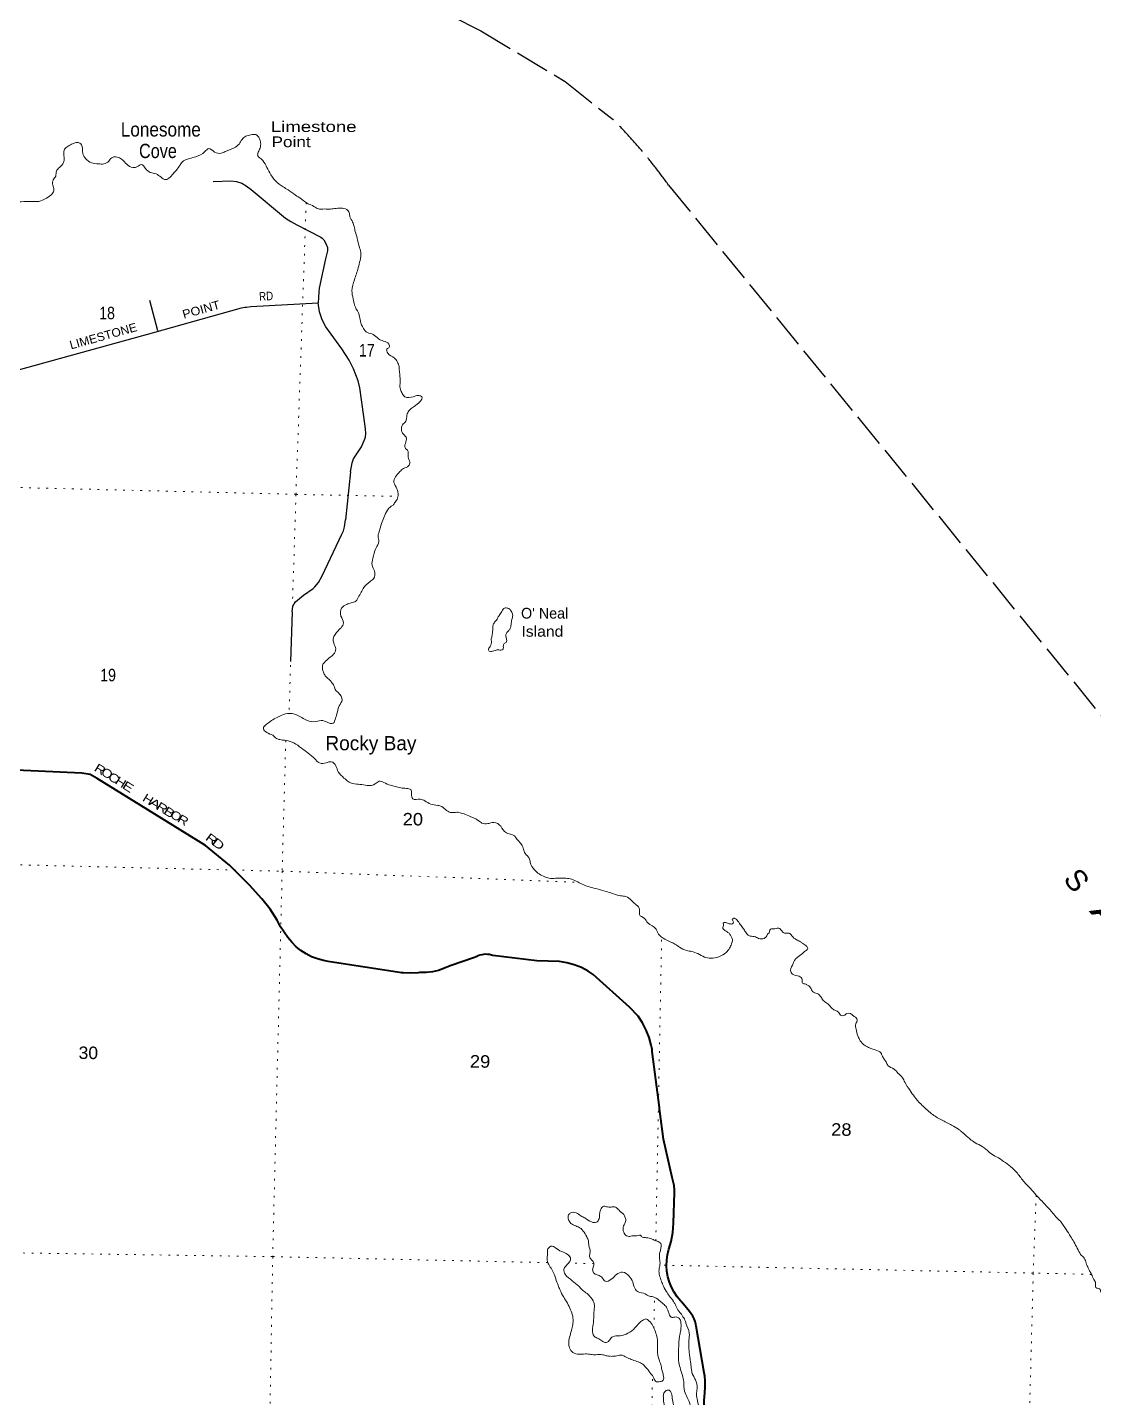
# Model space of a CAD drawing. Header units: feet. Extents: x -611393 to -485084, y 372822 to 560047.
# Drawn here: x -517230 to -502263, y 400829 to 420067 of the extents above; entities that cross this region are included whole.
import ezdxf
from ezdxf.enums import TextEntityAlignment as Align

# ---------------------------------------------------------------- set-up
doc = ezdxf.new("R2010")
doc.units = ezdxf.units.FT
doc.header["$LTSCALE"] = 80
doc.linetypes.add('DOTTED', pattern=[1.5, 0.3, -1.2])
doc.linetypes.add('LONG_DASHED', pattern=[7.5, 6, -1.5])
for name, color, linetype, lineweight in [('26', 7, 'Continuous', 40), ('27', 7, 'Continuous', 13), ('29', 7, 'Continuous', 25), ('33', 7, 'LONG_DASHED', 25), ('39', 7, 'Continuous', 13), ('7', 7, 'DOTTED', 13)]:
    doc.layers.add(name, color=color, linetype=linetype, lineweight=lineweight)
for name, color, linetype in [('30', 7, 'Continuous'), ('41', 7, 'Continuous'), ('42', 7, 'Continuous')]:
    doc.layers.add(name, color=color, linetype=linetype)

msp = doc.modelspace()

# ---------------------------------------------------------------- linework, layer by layer
at = {"layer": '26'}
for points in [[(-508043.54, 402169.45), (-508057.8, 402184.36), (-508107.93, 402244.2), (-508151.52, 402308.96), (-508188.11, 402377.92), (-508217.29, 402450.33), (-508238.74, 402525.39), (-508252.23, 402602.28), (-508257.6, 402680.16), (-508254.81, 402758.17), (-508243.87, 402835.47), (-508224.92, 402911.19), (-508194.31, 403018.59), (-508170.93, 403146.7), (-508161.08, 403276.55), (-508147.18, 403707.08), (-508147.02, 403747.71), (-508151.94, 403805.4), (-508162.86, 403862.26), (-508179.67, 403917.67), (-508300.18, 404458.66), (-508351.81, 404850.72), (-508355.07, 404875.49), (-508358.25, 404900.72), (-508457.7, 405690.79), (-508460.84, 405715.75), (-508465.56, 405740.79), (-508472.11, 405775.51), (-508501.9, 405884.52), (-508542.93, 405989.82), (-508594.74, 406090.25), (-508656.76, 406184.71), (-508780.01, 406311.78), (-509286.09, 406768.97), (-509358.38, 406816.3), (-509453.16, 406866.27), (-509552.65, 406906.05), (-509655.75, 406935.22), (-509761.34, 406953.44), (-510080.54, 406960.52), (-510698.2, 407035.15), (-510716.97, 407041.81), (-510743.54, 407048.61), (-510770.68, 407052.6), (-510798.09, 407053.72), (-510825.46, 407051.98), (-510852.51, 407047.38), (-510878.92, 407039.98), (-510903.71, 407030.14), (-510928.76, 407017.11), (-510953.71, 407008.73), (-511297.56, 406893.26), (-511376.51, 406856.48), (-511459.22, 406828.01), (-511544.44, 406808.35), (-511631.26, 406797.7), (-511693.71, 406796.61), (-511718.91, 406796.18), (-511743.71, 406794.53), (-511847.05, 406787.69), (-511954.41, 406791.67), (-511979.49, 406792.6), (-512004.41, 406796.51), (-513008.52, 406954.03), (-513075.66, 406965.47), (-513159.39, 406987.94), (-513240.31, 407019.04), (-513317.53, 407058.43), (-513390.22, 407105.68), (-513457.57, 407160.26), (-513518.84, 407221.59), (-513573.37, 407288.98), (-513675.09, 407439.57), (-513723.31, 407531.43), (-513822.88, 407688.52), (-513938.33, 407834.33), (-514112.48, 408022), (-514393.37, 408303.86), (-514729.92, 408579.86), (-516249.23, 409520.35), (-516347.74, 409577.9), (-516464.76, 409597.22), (-517589.83, 409646.34)], [(-507462.66, 400068.4), (-507625.97, 400256.8), (-507650.04, 400312.82), (-507688.45, 400426.18), (-507714.81, 400542.93), (-507728.82, 400661.8), (-507730.32, 400781.48), (-507719.31, 400900.66), (-507713.44, 400972.46), (-507714.55, 401063.41), (-507722.22, 401128.74), (-507725.16, 401153.72), (-507729.47, 401178.74), (-507842.42, 401833.92), (-507846.61, 401859.16), (-507856.65, 401898.48), (-507870.74, 401936.53), (-507888.73, 401972.9), (-507910.42, 402007.19), (-507935.58, 402039.02), (-508043.54, 402169.45)]]:
    msp.add_lwpolyline(points, dxfattribs=at)
at = {"layer": '29'}
for p, q in [((-515396.91, 415805.73), (-515513.1, 416234.13)), ((-514092.13, 416147.52), (-513146.98, 416198.22)), ((-512693.3, 413827.5), (-512763.91, 413152.86)), ((-513514.75, 411859.26), (-513537.25, 411164.73))]:
    msp.add_line(p, q, dxfattribs=at)
for points in [[(-514621.42, 417903.81), (-514372.56, 417912.48), (-514292.66, 417903.08), (-514222.17, 417879.56), (-514161.07, 417844.3), (-514090.58, 417790.22), (-513606.51, 417390.53), (-513531.31, 417341.16), (-513446.72, 417296.49), (-513113.04, 417122.5), (-513091.89, 417106.06), (-513070.73, 417084.89), (-513042.54, 417033.16), (-513019.04, 416976.74), (-513016.69, 416960.29), (-513019.04, 416929.71), (-513047.24, 416816.86), (-513136.53, 416405.43), (-513141.23, 416351.34), (-513146.98, 416198.22)], [(-517490.16, 415219.76), (-515474.67, 415780.86), (-514224.86, 416128.85)], [(-514224.86, 416128.85), (-514177.52, 416137.39), (-514156.37, 416139.74), (-514092.13, 416147.52)], [(-512693.3, 413827.5), (-512671.27, 413955.57), (-512650.12, 414011.98), (-512542.02, 414176.56), (-512502.08, 414265.91), (-512485.63, 414315.28), (-512480.93, 414364.65), (-512485.63, 414430.49), (-512509.12, 414604.46), (-512565.52, 415008.86), (-512589.02, 415105.25), (-512650.12, 415272.18), (-512713.56, 415394.44), (-512814.61, 415554.32), (-513040.19, 415864.66), (-513091.89, 415961.06), (-513129.49, 416071.56), (-513146.98, 416198.22)], [(-513514.75, 411859.26), (-513503.12, 411940.65), (-513486.68, 411975.92), (-513467.88, 412001.8), (-513355.08, 412095.84), (-513218.79, 412189.87), (-513195.29, 412213.4), (-513145.95, 412272.16), (-513091.9, 412368.57), (-512814.62, 412951.65), (-512793.47, 413001.02), (-512779.37, 413055.09), (-512763.91, 413152.86)]]:
    msp.add_lwpolyline(points, dxfattribs=at)
at = {"layer": '33'}
msp.add_line((-509681.7, 419308.39), (-509006.45, 418772.33), dxfattribs=at)
for points in [[(-518605.64, 420869.46), (-518097.44, 421036.44), (-517953.62, 421076.54), (-517839.3, 421099.03), (-517766.22, 421108.47), (-517706, 421112.2), (-517610.61, 421113.19), (-517569.34, 421111.92), (-517041.24, 421083.62), (-513420, 420828.86), (-512972.05, 420776.98), (-512771.68, 420736.92), (-512561.84, 420687.34), (-512224.72, 420595.39), (-511722.54, 420413.71), (-511474.98, 420317.01), (-511281.66, 420227.38), (-510864.38, 420017.43), (-509681.7, 419308.39)], [(-508228.53, 417853.04), (-498587.65, 406026.89), (-494713.08, 401274.09)]]:
    msp.add_lwpolyline(points, dxfattribs=at)
msp.add_arc((-514454.32, 413373.45), 7669.89, 35.73581, 44.74121, dxfattribs=at)
at = {"layer": '39'}
for points in [[(-518662.6, 418146.5), (-518601.75, 418172.21), (-518567.37, 418175.93), (-518519.48, 418106.73), (-518487.83, 418029.59), (-518429.79, 417966.36), (-518363.2, 417955.62), (-518261.97, 417978.92), (-518170.78, 418008.38), (-518080, 417991.34), (-518019.74, 417950.32), (-517967.85, 417877.04), (-517855.38, 417799.14), (-517791.05, 417762.13), (-517704.56, 417716.83), (-517632.12, 417681.76), (-517565.64, 417658.89), (-517470.95, 417627.66), (-517317.46, 417618.11), (-517161.81, 417624.72), (-517070.89, 417623.85), (-516963.4, 417669.33), (-516882.04, 417729.21), (-516859.3, 417787.63), (-516872.87, 417852.46), (-516868.17, 417927.23), (-516833.36, 417979.46), (-516822.64, 418050.13), (-516779.74, 418102.29), (-516724.6, 418168.49), (-516715.88, 418241.19), (-516714.98, 418342.28), (-516674.15, 418390.42), (-516609.17, 418426.19), (-516560.48, 418447.97), (-516505.93, 418447.45), (-516463.87, 418404.59), (-516452.7, 418297.32), (-516412.91, 418226.18), (-516330.59, 418166.76), (-516231.71, 418151.66), (-516156.95, 418150.95), (-516087.9, 418190.73), (-516047.08, 418236.85), (-516004.52, 418250.59), (-515935.97, 418233.77), (-515885.78, 418196.89), (-515817.67, 418129.52), (-515771.41, 418104.82), (-515692.58, 418108.11), (-515633.67, 418143.95), (-515557.56, 418066.39), (-515485.18, 418025.26), (-515404.58, 418000.23), (-515273.84, 417932.26), (-515243.37, 417950.17), (-515184.22, 418012.29), (-515139.33, 418062.41), (-515092.28, 418126.66), (-515059.51, 418176.89), (-514954, 418226.44), (-514866.89, 418251.89), (-514738.96, 418323.46), (-514686.05, 418365.42), (-514601.62, 418316.09), (-514510.82, 418301.07), (-514456.07, 418322.79), (-514328.3, 418376.16), (-514259.12, 418430.1), (-514216.12, 418494.39), (-514165.22, 418538.39), (-514094.3, 418559.95), (-514023.57, 418561.3), (-513981.46, 418524.5), (-513961.65, 418479.83), (-513956.21, 418409.02), (-513964.63, 418370.68), (-513989.38, 418314.3), (-513995.9, 418261.79), (-513949.79, 418220.92), (-513879.91, 418125.22), (-513828.25, 418025.66), (-513748.43, 417911.67), (-513640.05, 417827.74), (-513571.71, 417786.65), (-513465.27, 417712.85), (-513388.95, 417659.56), (-513290.54, 417591.9), (-513208.02, 417554.72), (-513145.71, 417517.73), (-513081.05, 417517.11), (-512992.15, 417516.27), (-512917.32, 417523.64), (-512828.37, 417528.86), (-512747.71, 417509.89), (-512713.73, 417467.11), (-512704.17, 417406.36)], [(-512704.17, 417406.36), (-512664.42, 417331.17), (-512644.73, 417272.35), (-512627.19, 417199.4), (-512601.7, 417110.19), (-512574.43, 416994.68), (-512548.92, 416909.52), (-512560.02, 416796.4), (-512585.19, 416691.5), (-512639.2, 416524.2), (-512674.94, 416366.83), (-512657.74, 416255.46), (-512626.43, 416139.92), (-512572.84, 416030.22), (-512555.42, 415943.12), (-512511.86, 415841.61), (-512457.82, 415782.46), (-512375.22, 415755.39), (-512303, 415696.06), (-512230.54, 415663.02), (-512156.16, 415619.85), (-512150.47, 415577.34), (-512183.03, 415551.37), (-512171.41, 415494.64), (-512079.07, 415425.02), (-512035.12, 415367.99), (-512013.45, 415305.1), (-512007.94, 415242.37), (-512000.52, 415167.49), (-511999.41, 415064.36), (-511994.06, 414983.43), (-511968.29, 414926.58), (-511952.38, 414898.12), (-511843.47, 414874.84), (-511736.17, 414898.08), (-511691.88, 414879.46), (-511716.7, 414815), (-511802.18, 414745.05), (-511855.09, 414703.09), (-511891.87, 414656.94), (-511906.67, 414582.27), (-511919.18, 414537.9), (-511964.1, 414485.76), (-511978.87, 414415.14), (-511963.09, 414370.51), (-511915.08, 414315.46), (-511915.67, 414248.74), (-511928.53, 414165.96), (-511894.5, 414129.25), (-511885.11, 414048.28), (-511885.23, 414034.13), (-511861.6, 413965.16), (-511880.26, 413910.75), (-511951.32, 413873.01), (-512000.18, 413831.01), (-512084.38, 413678.15), (-512042.71, 413590.81), (-512027.39, 413495.64), (-512033.81, 413455.26), (-512068.64, 413401), (-512097.3, 413358.81), (-512129.8, 413338.9), (-512176.72, 413288.8), (-512224.03, 413194.22), (-512257.18, 413101.53), (-512298.76, 412968.48), (-512307.24, 412924.08), (-512297.78, 412851.2), (-512339.06, 412752.52), (-512378.68, 412613.39), (-512391.66, 412516.46), (-512356, 412435.25), (-512373.13, 412326.23), (-512419.96, 412286.24), (-512517.8, 412190.12), (-512536.3, 412153.9), (-512575.31, 412083.5), (-512620.41, 412011.15), (-512685.28, 411987.5), (-512748.11, 411965.86), (-512821.33, 411911.96), (-512828.35, 411802.85), (-512792.82, 411707.48), (-512827.79, 411637.05), (-512866.54, 411596.98), (-512936.25, 411482.39), (-512930.69, 411425.73), (-512901.13, 411340.53), (-512932.1, 411266.01), (-512997.25, 411210.02), (-513058.38, 411151.97), (-513080.84, 411125.9), (-513085.54, 411051.13), (-513069.82, 411000.43), (-513039.94, 410951.62), (-512985.82, 410902.58), (-512951.84, 410859.8)], [(-510713.47, 411489.53), (-510709.18, 411517.8), (-510702.71, 411564.24), (-510698.26, 411610.7), (-510695.77, 411663.25), (-510679.25, 411703.53), (-510644.53, 411745.66), (-510630.14, 411773.83), (-510607.57, 411812.03), (-510570.74, 411864.25), (-510558.42, 411886.37), (-510540.03, 411910.46), (-510507.64, 411916.22), (-510483.43, 411911.94), (-510447.32, 411883.29), (-510429.38, 411854.81), (-510417.63, 411812.24), (-510430.27, 411753.73), (-510438.96, 411685.07), (-510445.31, 411652.78), (-510459.79, 411614.5), (-510484.28, 411586.43), (-510508.83, 411552.29), (-510511.25, 411507.83), (-510501.57, 411459.21), (-510509.89, 411433), (-510528.16, 411423.07), (-510548.67, 411388.89), (-510553.15, 411338.39), (-510585.61, 411324.54), (-510638.12, 411327.07), (-510664.46, 411319.23), (-510700.92, 411309.47), (-510729.26, 411303.67), (-510757.35, 411326.18), (-510732.67, 411374.47), (-510715.85, 411449.12), (-510720.44, 411486.46)], [(-512951.84, 410859.8), (-512921.95, 410813.01), (-512908.18, 410770.42), (-512864.12, 410725.52), (-512812.48, 410623.93), (-512853.62, 410541.43), (-512889.11, 410412.36), (-512905.65, 410370.06), (-512938.62, 410297.59), (-512975.02, 410293.89), (-513083.77, 410335.36), (-513184.94, 410320.15), (-513301.98, 410337.44), (-513376.4, 410376.56), (-513493.13, 410430.25), (-513579.99, 410433.09), (-513685.37, 410397.7), (-513764.51, 410360.04), (-513847.87, 410302.2), (-513917.31, 410217.94), (-513871.27, 410168.98), (-513784.73, 410129.74)], [(-513784.73, 410129.74), (-513734.61, 410084.78), (-513668.11, 410063.93), (-513599.49, 410055.19), (-513488.64, 410021.78), (-513384.22, 409948), (-513287.84, 409878.33), (-513199.62, 409800.66), (-513129.44, 409739.34), (-513036.46, 409742.5), (-512963.6, 409755.96), (-512899.44, 409698.73), (-512865.83, 409615.51), (-512785.77, 409527.81), (-512727.61, 409478.73), (-512661.18, 409449.79), (-512562.27, 409438.74), (-512461.37, 409423.63), (-512346, 409444.77), (-512293.13, 409482.68), (-512226.6, 409465.87), (-512134, 409426.57), (-512067.46, 409409.77), (-511988.83, 409390.82), (-511910.1, 409381.98), (-511847.61, 409365.21), (-511840.06, 409304.48), (-511820.44, 409237.57), (-511715.43, 409230.51), (-511650.97, 409207.65), (-511566.5, 409162.37), (-511469.68, 409143.25), (-511411.23, 409126.52), (-511345.02, 409073.32), (-511278.61, 409042.36), (-511203.8, 409047.71), (-511141.25, 409037), (-511058.66, 409007.91), (-510949.97, 408960.37), (-510897.7, 408929.55), (-510849.5, 408896.74), (-510766.73, 408887.86), (-510707.99, 408903.48), (-510605.21, 408872.17), (-510533.3, 408778.48), (-510468.94, 408743.49), (-510394.42, 408716.5), (-510360.46, 408671.69), (-510302.42, 408608.46), (-510270.65, 408545.48), (-510239.03, 408464.3), (-510187.02, 408405.17), (-510171.39, 408344.37), (-510111.7, 408238.66), (-509967.08, 408140.23), (-509884.42, 408119.23), (-509793.46, 408122.4), (-509670.21, 408121.23), (-509589.52, 408106.31), (-509420.48, 408027.87), (-509233.05, 407971.49), (-509106.07, 407935.91), (-509019.42, 407908.8), (-508902.51, 407875.34), (-508827.85, 407864.52), (-508753.53, 407813.26), (-508697.42, 407760.16), (-508643.39, 407701.01), (-508635.77, 407648.37), (-508636.09, 407611.97), (-508567.88, 407556.73), (-508521.94, 407495.64), (-508405.52, 407407.59), (-508385.71, 407362.92), (-508199, 407225.67), (-508140.65, 407196.81), (-508074.37, 407151.7), (-507977.76, 407108.32), (-507905.16, 407091.45), (-507818.53, 407062.32), (-507726, 407014.94), (-507635.21, 406999.92), (-507521.88, 407019.06), (-507422.34, 407078.77), (-507373.31, 407138.96), (-507346.51, 407199.36), (-507333.87, 407257.87), (-507345.68, 407294.38), (-507367.56, 407333), (-507395.6, 407361.58), (-507421.74, 407375.98), (-507467.73, 407431.01), (-507457.4, 407457.2), (-507461.15, 407489.58), (-507428.74, 407499.38), (-507376.35, 407482.71), (-507340.01, 407478.32)], [(-507340.01, 407478.32), (-507317.57, 407502.37), (-507335.4, 407542.97), (-507315.05, 407558.96), (-507280.83, 407544.48), (-507232.84, 407487.41), (-507190.92, 407428.37), (-507157, 407379.52), (-507121.06, 407330.66), (-507100.98, 407316.31), (-507026.35, 407301.45), (-506965.95, 407276.61), (-506889.17, 407275.88), (-506850.46, 407311.9), (-506838.13, 407336.05), (-506811.61, 407364.1), (-506809.32, 407394.41), (-506736.42, 407411.91), (-506679.78, 407419.46), (-506635.7, 407376.58), (-506601.59, 407349.97), (-506536.93, 407349.36), (-506500.87, 407314.64), (-506434.69, 407257.4), (-506376.34, 407228.54), (-506344.21, 407205.99), (-506290.05, 407160.99), (-506276.18, 407130.53), (-506308.77, 407100.51), (-506349.5, 407064.51), (-506424.76, 407008.61), (-506461.5, 406966.5), (-506478.02, 406926.22), (-506515.27, 406827.5), (-506489.46, 406774.69), (-506396.77, 406745.5), (-506352.73, 406698.57), (-506351.17, 406645.99), (-506300.77, 406633.38), (-506296.74, 406631.32), (-506234.54, 406582.2), (-506206.71, 406529.37), (-506144.31, 406502.49), (-506084.2, 406445.3), (-506046.25, 406394.39), (-505994.02, 406359.52), (-505942.01, 406300.39), (-505895.8, 406269.62), (-505855.56, 406251.04), (-505813.57, 406200.1), (-505757.02, 406197.54), (-505726.48, 406223.53), (-505621.77, 406182.1), (-505579.75, 406135.19), (-505600.49, 406074.73), (-505597.11, 405999.89), (-505571.64, 405908.66), (-505547.84, 405857.89), (-505497.9, 405792.71), (-505453.72, 405761.96), (-505391.35, 405731.04), (-505326.87, 405710.21), (-505246.43, 405666.98), (-505230.59, 405630.44), (-505202.73, 405581.65), (-505176.78, 405545), (-505148.96, 405492.17), (-505064.54, 405440.82), (-505008.45, 405385.69), (-504944.39, 405318.36), (-504912.59, 405257.4), (-504838.87, 405139.43), (-504777, 405051.9), (-504684.95, 404949.93), (-504536.61, 404815.07), (-504397.96, 404726.81), (-504255.13, 404654.68), (-504158.65, 404597.15), (-504124.53, 404570.54), (-504046.34, 404501.05), (-503998.21, 404460.15), (-503925.93, 404406.9), (-503825.36, 404355.39), (-503729.07, 404275.62), (-503711.03, 404259.27), (-503624.57, 404209.93), (-503526.12, 404146.31), (-503427.76, 404072.58), (-503331.6, 403978.66), (-503237.71, 403856.45), (-503157.6, 403774.81), (-503059.58, 403662.68), (-503001.52, 403601.47), (-502883.4, 403477.01), (-502853.38, 403444.37), (-502791.4, 403368.97), (-502729.32, 403305.7)], [(-508615.34, 403090.82), (-508615.26, 403100.92), (-508673.85, 403101.48), (-508746.62, 403098.13), (-508774.96, 403092.34), (-508801.21, 403094.61), (-508833.4, 403111.09), (-508851.33, 403139.57), (-508867.1, 403184.2), (-508852.32, 403256.85), (-508829.57, 403315.26), (-508841.23, 403367.94), (-508865.11, 403410.63), (-508903.24, 403439.3), (-508945.3, 403482.16), (-508985.48, 403508.83), (-509036.04, 403503.24), (-509102.67, 403509.95), (-509147.08, 403514.41), (-509179.78, 403472.26), (-509196.37, 403423.9), (-509205.21, 403339.06), (-509242, 403290.89), (-509310.66, 403295.58), (-509405.14, 403351.07), (-509459.43, 403381.92), (-509525.75, 403422.99), (-509610.64, 403419.75), (-509637.23, 403383.61), (-509635.67, 403331.03), (-509599.81, 403274.07), (-509531.41, 403239.05), (-509469.03, 403210.15), (-509430.99, 403169.35), (-509377.15, 403087.96), (-509355.45, 403029.12), (-509347.92, 402966.37), (-509330.55, 402873.2), (-509337.19, 402808.56), (-509315.3, 402769.93), (-509283.31, 402731.21), (-509281.79, 402674.59), (-509296.4, 402622.16), (-509270.59, 402569.34), (-509218.26, 402546.6), (-509167.98, 402519.84), (-509117.95, 402464.77), (-509032.85, 402490.24), (-508959.51, 402558.29), (-508874.36, 402589.83), (-508781.92, 402532.34), (-508732.11, 402453.01), (-508704.6, 402363.78), (-508654.54, 402312.76), (-508559.81, 402285.57), (-508495.44, 402252.61), (-508445, 402244.04), (-508362.58, 402194.73), (-508306.42, 402147.69), (-508258.37, 402096.69), (-508240.55, 402056.08), (-508222.81, 402005.36)], [(-502729.32, 403305.7), (-502647.49, 403189.67), (-502585.72, 403092.03), (-502537.9, 403014.75), (-502492.2, 402927.37), (-502444.49, 402837.95)], [(-508222.81, 402005.36), (-508182.84, 401954.44), (-508124.18, 401961.96), (-508102.01, 401955.69), (-508077.9, 401939.28), (-508063.97, 401914.89), (-508056.2, 401880.44), (-508054.66, 401825.83), (-508061.34, 401755.13), (-508074.02, 401692.57), (-508082.58, 401638.06), (-508087.42, 401547.13), (-508090.37, 401442.01), (-508089.17, 401349), (-508067.82, 401249.72), (-508034.45, 401138.2), (-508017.02, 401053.11), (-508004.07, 400917.52), (-507966.43, 400832.24), (-507927.02, 400718.64), (-507931.63, 400653.99), (-507948.17, 400611.68), (-507966.74, 400567.38), (-507971.11, 400531.03), (-507963.43, 400484.45), (-507971.96, 400433.98), (-508034.56, 400438.62), (-508090.67, 400491.73), (-508118.51, 400542.54), (-508141.99, 400629.7), (-508159.32, 400726.92), (-508178.69, 400822.13), (-508196.12, 400907.22), (-508234.26, 400935.89), (-508287.08, 400904.04), (-508299.43, 400877.87), (-508301.94, 400823.31), (-508296.43, 400760.58), (-508275.16, 400651.19), (-508259.71, 400570.17), (-508238.08, 400503.24), (-508212.58, 400416.05), (-508164.89, 400324.62), (-508094.51, 400285.53), (-508026.06, 400256.57), (-507959.82, 400207.41), (-507881.34, 400170.27), (-507794.46, 400169.45), (-507727.57, 400193.07), (-507725.23, 400229.44), (-507739.14, 400255.86), (-507756.84, 400310.62), (-507782.32, 400399.83), (-507795.77, 400478.81), (-507791.07, 400553.57), (-507800.28, 400654.76), (-507823.35, 400788.42), (-507836.71, 400877.51), (-507829.99, 400952.26), (-507835.28, 401039.25), (-507859.06, 401092.05), (-507882.9, 401138.78), (-507890.86, 401153.01), (-507906.49, 401213.81), (-507914.09, 401268.47), (-507919.63, 401327.16), (-507938.6, 401466.85), (-507945.9, 401555.89), (-507943.17, 401636.74), (-507938.27, 401733.74), (-507985.53, 401873.7), (-507999.28, 401918.31), (-508017.2, 401948.81), (-508061.08, 402013.93), (-508087.08, 402044.51), (-508126.83, 402119.7), (-508148.7, 402160.34), (-508204.59, 402237.71), (-508250.49, 402302.85), (-508302.22, 402394.32), (-508329.89, 402465.35), (-508355.46, 402544.45), (-508362.83, 402625.4), (-508350.04, 402700.09), (-508355.41, 402778.99), (-508356.9, 402839.66), (-508344.27, 402896.15), (-508333.74, 402944.58), (-508333.4, 402982.99), (-508345.35, 403003.33), (-508377.53, 403019.81), (-508419.82, 403036.38), (-508470.16, 403057.08), (-508500.37, 403067.48), (-508540.73, 403073.93), (-508593.19, 403082.52), (-508615.34, 403090.82)], [(-509042.38, 401410.64), (-509104.96, 401417.3), (-509155.34, 401431.94), (-509248.3, 401430.8), (-509321.01, 401435.54), (-509397.73, 401442.33), (-509508.89, 401439.35), (-509589.39, 401476.51), (-509625.13, 401547.61), (-509630.66, 401608.32), (-509611.66, 401701.15), (-509588.61, 401793.94), (-509571.73, 401874.65), (-509574.92, 401971.74), (-509604.42, 402063), (-509650.08, 402156.44), (-509701.88, 402239.83), (-509755.5, 402345.48), (-509781.23, 402406.39), (-509812.76, 402497.67), (-509830.46, 402552.43), (-509868.17, 402629.62), (-509912.04, 402696.76), (-509931.71, 402757.61), (-509928.86, 402850.59), (-509922.2, 402919.27), (-509863.26, 402957.12), (-509798.95, 402918.09), (-509706.42, 402870.71), (-509634.04, 402829.58), (-509604.21, 402774.71), (-509622.8, 402728.38), (-509673.78, 402676.3), (-509698.45, 402628.01), (-509680.84, 402563.14), (-509580.64, 402469.18), (-509490.39, 402391.48), (-509436.3, 402338.4), (-509374.1, 402289.28), (-509316.02, 402230.09), (-509272.32, 402144.76), (-509275.19, 402047.73), (-509279.89, 401972.97), (-509286.99, 401855.77), (-509298, 401752.76), (-509260.25, 401679.61), (-509205.93, 401652.81), (-509153.72, 401615.91), (-509115.46, 401601.4), (-509072.88, 401617.17), (-509036.07, 401667.36), (-508987.35, 401693.18), (-508910.51, 401698.52), (-508799.09, 401731.83), (-508701.42, 401807.73), (-508638.17, 401877.9), (-508593.39, 401913.86), (-508548.77, 401933.66), (-508504.53, 401908.97), (-508450.6, 401837.69), (-508414.98, 401752.43), (-508387.46, 401665.23), (-508386.08, 401592.43), (-508384.68, 401521.65), (-508383.13, 401469.07), (-508375.63, 401402.27), (-508355.93, 401345.47), (-508334.33, 401274.5), (-508318.79, 401203.58), (-508303.11, 401148.84), (-508297.44, 401104.31), (-508305.8, 401072.04), (-508342.33, 401054.19), (-508410.99, 401058.89), (-508448.78, 401127.99), (-508482.79, 401166.73), (-508508.7, 401207.41), (-508544.71, 401248.2), (-508592.75, 401299.2), (-508655.12, 401330.12), (-508735.69, 401359.2), (-508804.15, 401386.13), (-508878.59, 401423.24), (-508957.46, 401415.9), (-509033.14, 401408.29)], [(-502444.49, 402837.95), (-502394.44, 402784.91), (-502378.55, 402754.43), (-502368.78, 402715.92), (-502337.06, 402646.87), (-502319.21, 402608.28), (-502291.36, 402559.49), (-502259.65, 402488.42), (-502233.87, 402433.59), (-502230.34, 402374.92), (-502198.12, 402362.48), (-502169.98, 402346.04), (-502156.19, 402305.47), (-502111.99, 402276.74), (-502104.39, 402222.08), (-502064.12, 402205.52), (-502050.57, 402138.67), (-502018.72, 402083.77), (-502007.24, 402010.88), (-501983.35, 401970.21), (-501949.63, 401899.12), (-501953.99, 401862.77), (-501936.41, 401793.86), (-501938.88, 401743.33), (-501939.18, 401708.96), (-501904.85, 401706.62), (-501876.62, 401700.28), (-501844.38, 401689.87), (-501810.01, 401691.56), (-501789.86, 401685.3), (-501778.24, 401628.58), (-501764.36, 401598.12), (-501727.99, 401597.77), (-501709.93, 401583.45), (-501683.86, 401560.96), (-501652.05, 401502.02), (-501652.53, 401447.43), (-501632.69, 401406.81), (-501600.89, 401345.85), (-501558.66, 401323.2), (-501512.3, 401310.63), (-501486.35, 401273.99), (-501457.96, 401285.85), (-501407.46, 401283.35), (-501379.6, 401234.56), (-501367.89, 401187.94), (-501350.49, 401098.81), (-501338.78, 401052.2), (-501310.67, 401031.71), (-501278.7, 400990.97), (-501250.8, 400946.22), (-501209.14, 400858.88), (-501169.18, 400807.95), (-501125.48, 400722.62), (-501105.97, 400643.58), (-501066, 400592.65), (-501009.59, 400573.92), (-500931.31, 400514.54), (-500872.7, 400516), (-500840.26, 400527.82), (-500782.15, 400472.68), (-500752.5, 400397.59), (-500732.94, 400324.61), (-500705.26, 400255.6), (-500665.45, 400186.48), (-500619.77, 400097.08), (-500577.73, 400052.2), (-500527.45, 400025.44), (-500487.61, 399960.35), (-500478.13, 399889.5), (-500484.57, 399847.1), (-500458.86, 399784.18), (-500437.11, 399729.38), (-500411.33, 399674.54), (-500397.52, 399635.99), (-500399.77, 399609.73), (-500408.3, 399559.26), (-500414.58, 399535.06), (-500463.43, 399495.09), (-500474.17, 399422.4), (-500456.38, 399377.75), (-500442.47, 399351.33), (-500457.34, 399268.58), (-500451.74, 399215.96), (-500443.8, 399199.7), (-500421.63, 399193.43), (-500387.27, 399195.12), (-500377.32, 399176.83), (-500369.46, 399152.49), (-500363.89, 399095.83), (-500354.31, 399037.1), (-500338.66, 398978.32), (-500321.01, 398917.49), (-500289.2, 398858.55), (-500261.57, 398783.48), (-500225.92, 398702.27), (-500151.82, 398626.75)]]:
    msp.add_spline(points, degree=3, dxfattribs=at)
at = {"layer": '7'}
for p, q in [((-508408.19, 403031.8), (-508325.44, 407310.23)), ((-513786.66, 402808.47), (-519015.6, 402884.96)), ((-509924.41, 402723.72), (-513786.66, 402808.47)), ((-509278.66, 402709.55), (-509631.96, 402717.3)), ((-508435.98, 401805.36), (-508425.7, 402234.84))]:
    msp.add_line(p, q, dxfattribs=at)
for points in [[(-513316.41, 417609.51), (-513459.89, 413511.3), (-513557.65, 410437.17)], [(-518764.04, 413640.69), (-513459.89, 413511.3), (-512027.36, 413482.95)], [(-513603.09, 410055.78), (-513654.06, 408219.82), (-513786.66, 402808.47), (-513879.91, 397503.9), (-514055.99, 392202.14), (-514131.01, 386903.47), (-514226.74, 381548.37), (-514385.27, 376173.66), (-514444.04, 373393.82)], [(-518887.85, 408347.11), (-513654.06, 408219.82), (-509501.64, 408064.94)], [(-503068.33, 403672.1), (-503109.56, 402577.39), (-503253.69, 397232.87), (-503355.17, 391912.21), (-503468.72, 386597.72), (-503594.79, 381238.88), (-503672.27, 375889.68), (-503727.24, 373148.3)], [(-502291.23, 402559.2), (-503109.56, 402577.39), (-508350.52, 402689.21)], [(-508742.66, 388278.22), (-508676.28, 392057.91), (-508542.75, 397345.92), (-508454, 401133.97)]]:
    msp.add_lwpolyline(points, dxfattribs=at)

# ---------------------------------------------------------------- texts
at = {"layer": '27'}
for s, rotation, width, p in [('R', 328.423, 1.3, (-516303.86, 409638.43)), ('O', 328.275, 1.25, (-516209.71, 409583.75)), ('C', 328.002, 1.3, (-516112.55, 409518.1)), ('H', 327.651, 1.25, (-516012.49, 409458.16)), ('E', 327.675, 1.4, (-515911.08, 409394.15)), ('H', 328.314, 1.2, (-515626.09, 409214.59)), ('A', 328.397, 1.45, (-515534.74, 409158.34)), ('R', 327.946, 1.3, (-515433.07, 409099.47)), ('B', 327.471, 1.4, (-515333.12, 409037.18)), ('O', 328.532, 1.2, (-515237.97, 408984.98)), ('R', 329.755, 1.25, (-515135.97, 408922.36)), ('R', 323.319, 1.4, (-514743.18, 408669.62)), ('D', 322.76, 1.45, (-514653.59, 408605))]:
    msp.add_text(s, height=120, rotation=rotation, dxfattribs=dict(at, width=width)).set_placement(p)
at = {"layer": '30'}
for s, rotation, width, p in [('RD', 3.071, 0.85, (-513876.19, 416233.96)), ('POINT', 15.559, 1.1, (-514774.95, 416048.93)), ('LIMESTONE', 15.557, 1.05, (-516149.16, 415676.13))]:
    msp.add_text(s, height=120, rotation=rotation, dxfattribs=dict(at, width=width)).set_placement(p, align=Align.CENTER)
at = {"layer": '41'}
for s, width, p in [('Lonesome', 0.9, (-515919.15, 418535.03)), ('Cove', 0.85, (-515662.91, 418232.79))]:
    msp.add_text(s, height=200, dxfattribs=dict(at, width=width)).set_placement(p)
msp.add_text('Rocky Bay', height=200, dxfattribs=at).set_placement((-513046.77, 409917.85))
msp.add_text('S', height=300, rotation=309.395, dxfattribs=at).set_placement((-502700.48, 408102.57))
at = {"layer": '41', "width": 1.75}
msp.add_text('A', height=300, rotation=310.103, dxfattribs=at).set_placement((-502333.36, 407661.4))
at = {"layer": '42'}
for s, width, p in [('Limestone', 1.3, (-513812.45, 418598.55)), ('Point', 1.2, (-513802.76, 418385.65)), ('Island', 1.1, (-510295.17, 411512.28))]:
    msp.add_text(s, height=150, dxfattribs=dict(at, width=width)).set_placement(p)
msp.add_text("O' Neal", height=150, dxfattribs=at).set_placement((-510300.22, 411767.12))
at = {"layer": '7'}
for s, width, p in [('18', 0.85, (-516222.79, 415969.61)), ('17', 0.85, (-512575.7, 415446.35)), ('19', 0.85, (-516208.14, 410886.43)), ('20', 1.1, (-511962.42, 408862.52))]:
    msp.add_text(s, height=175, dxfattribs=dict(at, width=width)).set_placement(p)
for s, width, p in [('30', 1.05, (-516512.28, 405584.21)), ('29', 1.1, (-511019.2, 405463.15)), ('28', 1.1, (-505947.72, 404507.03))]:
    msp.add_text(s, height=175, rotation=359.454, dxfattribs=dict(at, width=width)).set_placement(p)

doc.saveas('drawing.dxf')
